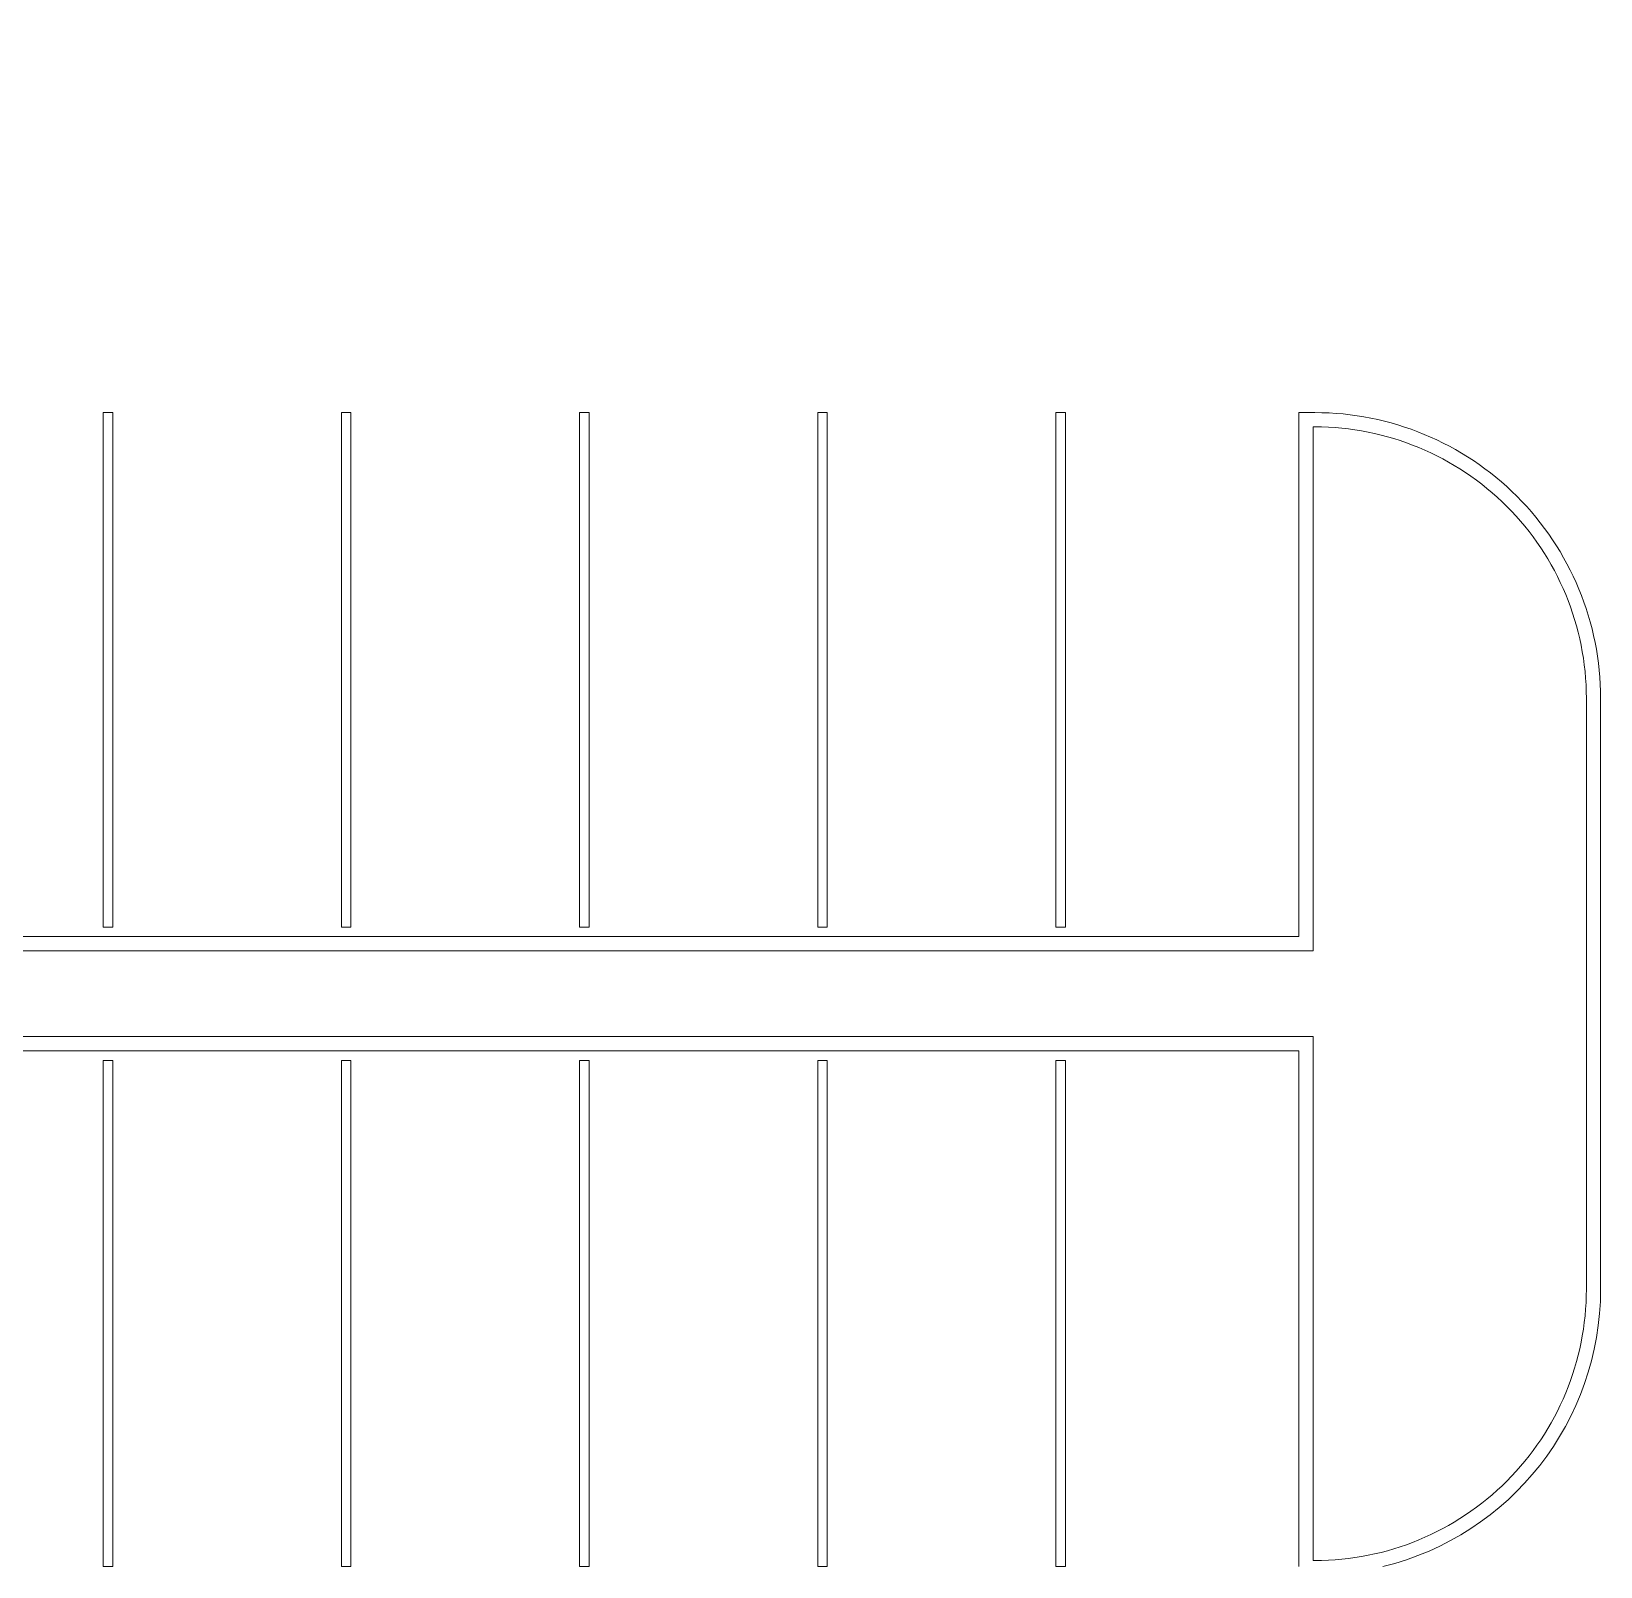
# Model space of a CAD drawing. Header units: metres. Extents: x -18745 to 220762, y -1579758 to -1356048.
# Drawn here: x 142562 to 159035, y -1495351 to -1479236 of the extents above; entities that cross this region are included whole.
import ezdxf

# ---------------------------------------------------------------- set-up
doc = ezdxf.new("R2010")
doc.units = ezdxf.units.M
doc.layers.add('PD-VENT', color=70, linetype='Continuous')
doc.layers.add('Tiles', color=252, linetype='Continuous', lineweight=5)

# ---------------------------------------------------------------- blocks, each defined once
blk = doc.blocks.new('A$C22ed9212')
at = {"layer": 'Tiles', "elevation": 0}
for points in [[(-531561, -487831), (-531561, -482331, -0.414214), (-530211, -480981), (-528824, -480981, -0.557537), (-526140, -485323), (-528597, -490235, 0.116434), (-529705, -494931), (-529705, -510931), (-369705, -510931), (-369705, -505431), (-369536, -505431, -0.414214), (-366536, -508431), (-366536, -514631)], [(-544303, -487981), (-531411, -487981), (-531411, -482331, -0.414214), (-530211, -481131), (-528824, -481131, -0.557537), (-526275, -485256), (-528731, -490168, 0.116434), (-529855, -494931), (-529855, -511081), (-369555, -511081), (-369555, -505581), (-369536, -505581, -0.414214), (-366686, -508431), (-366686, -514631)], [(-529855, -517544), (-529855, -511981), (-369555, -511981), (-369555, -517481), (-369536, -517481, 0.414214), (-366686, -514631), (-366686, -514631)], [(-368821, -517544, 0.345292), (-366536, -514631), (-366536, -514631)]]:
    blk.add_lwpolyline(points, format="xyb", dxfattribs=at)
for points in [[(-382255, -505431), (-382155, -505431), (-382155, -510831), (-382255, -510831)], [(-379755, -505431), (-379655, -505431), (-379655, -510831), (-379755, -510831)], [(-377255, -505431), (-377155, -505431), (-377155, -510831), (-377255, -510831)], [(-374755, -505431), (-374655, -505431), (-374655, -510831), (-374755, -510831)], [(-372255, -505431), (-372155, -505431), (-372155, -510831), (-372255, -510831)], [(-382255, -517544), (-382155, -517544), (-382155, -512231), (-382255, -512231)], [(-379755, -517544), (-379655, -517544), (-379655, -512231), (-379755, -512231)], [(-377255, -517544), (-377155, -517544), (-377155, -512231), (-377255, -512231)], [(-374755, -517544), (-374655, -517544), (-374655, -512231), (-374755, -512231)], [(-372255, -517544), (-372155, -517544), (-372155, -512231), (-372255, -512231)]]:
    blk.add_lwpolyline(points, close=True, dxfattribs=at)
blk.add_lwpolyline([(-529705, -517544), (-529705, -512131), (-369705, -512131), (-369705, -517544)], dxfattribs=at)

msp = doc.modelspace()

# ---------------------------------------------------------------- block references
at = {"layer": 'PD-VENT'}
msp.add_blockref('A$C22ed9212', (525571.7, -977806.6, 2.4), dxfattribs=at)

doc.saveas('drawing.dxf')
